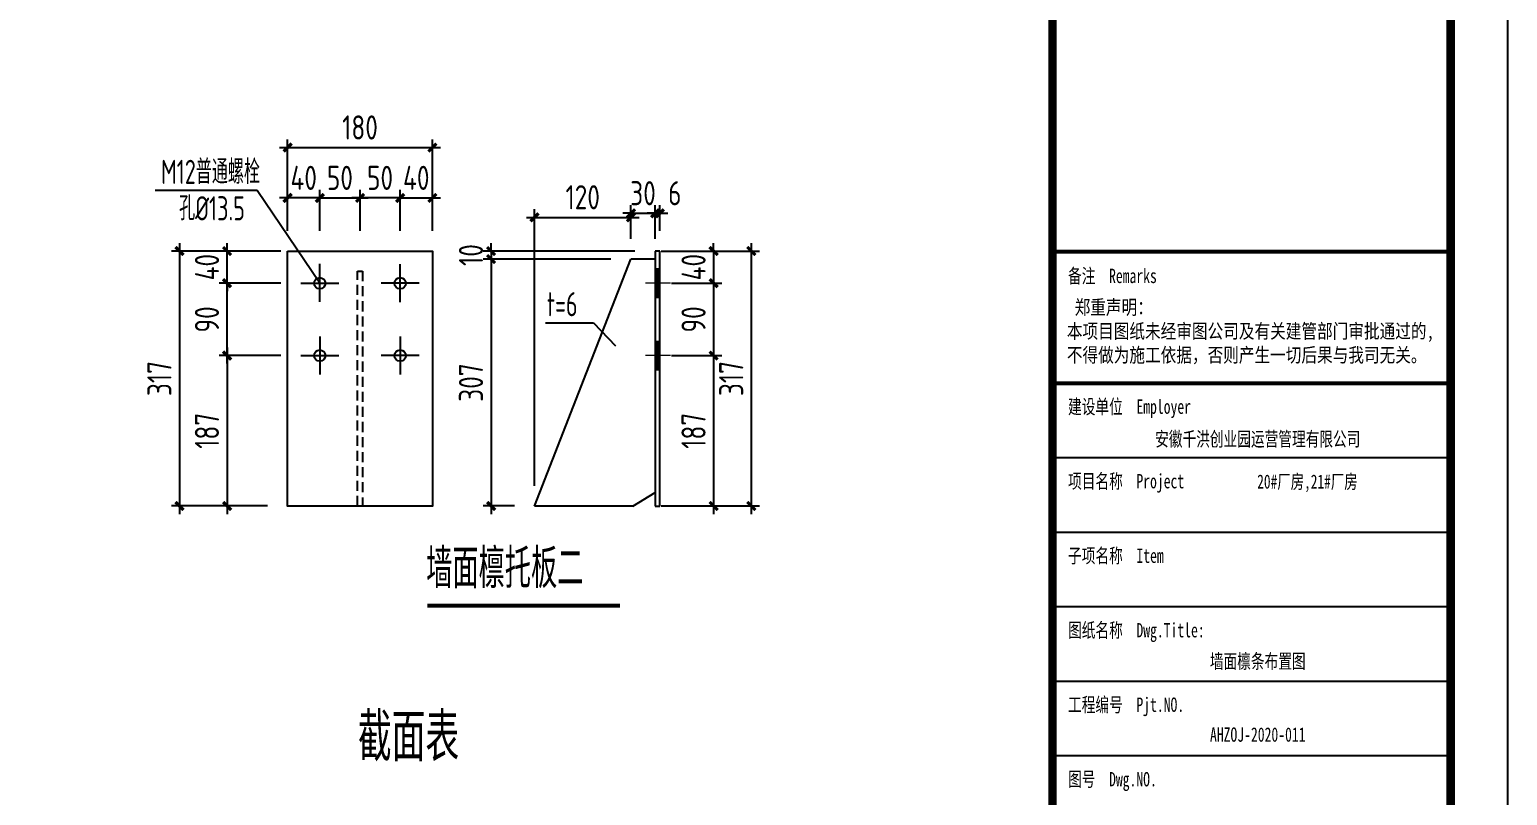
# Model space of a CAD drawing. Extents: x 180850 to 1400258, y 48356 to 327067.
# Drawn here: x 1153183 to 1189933, y 159336 to 178382 of the extents above; entities that cross this region are included whole.
import ezdxf
from ezdxf.enums import TextEntityAlignment as Align

# ---------------------------------------------------------------- set-up
doc = ezdxf.new("R2010")
doc.units = 0
doc.header["$LTSCALE"] = 1000
doc.linetypes.add('DASHED', pattern=[0.75, 0.5, -0.25])
for name, color, linetype in [('AXIS', 3, 'Continuous'), ('PUB_TEXT', 7, 'Continuous'), ('PUB_TITLE', 4, 'Continuous'), ('PZ', 202, 'Continuous'), ('TEXT', 7, 'Continuous'), ('板', 243, 'Continuous'), ('框线', 252, 'Continuous')]:
    doc.layers.add(name, color=color, linetype=linetype)
doc.layers.add('螺栓', color=15, linetype='Continuous', lineweight=18)
doc.styles.add('_gyy_title_ST', font='', dxfattribs={"width": 0.8})
doc.styles.add('TSSD_Dimension', font='Tssdeng.shx', dxfattribs={"width": 0.8, "bigfont": 'hztxt.shx'})
doc.styles.add('TSSD_Norm', font='tssdeng.shx', dxfattribs={"bigfont": 'hztxt.shx'})
doc.styles.add('标准字体', font='tssdeng.shx', dxfattribs={"width": 0.7, "bigfont": 'tssdchn.shx'})
doc.styles.get('_gyy_title_ST').set_extended_font_data('SimSun')
doc.dimstyles.new('TSSD_20_200', dxfattribs={"dimtxt": 600, "dimasz": 200, "dimexe": 200, "dimexo": 500, "dimgap": 200, "dimtad": 1, "dimdec": 0, "dimlfac": 0.05, "dimzin": 0, "dimdsep": 46, "dimtxsty": 'TSSD_Dimension', "dimblk": 'ARCHTICK', "dimblk1": 'ARCHTICK', "dimblk2": 'ARCHTICK', "dimcen": 0, "dimdle": 200, "dimclrt": 7, "dimadec": 0, "dimazin": 0, "dimtfac": 1, "dimtdec": 0, "dimtix": 1, "dimtmove": 2, "dimatfit": 3, "dimfxl": 1, "dimtolj": 1, "dimtzin": 0, "dimarcsym": 0})

# ---------------------------------------------------------------- blocks, each defined once
blk = doc.blocks.new('_ArchTick')
at = {"color": 0, "linetype": 'ByBlock', "const_width": 0.4}
blk.add_lwpolyline([(-0.5, -0.5), (0.5, 0.5)], dxfattribs=at)
blk = doc.blocks.new('*D578')
at = {"layer": 'AXIS', "color": 0, "linetype": 'ByBlock', "lineweight": -2, "transparency": 16777216}
for p, q in [((1159428, 170274), (1157894, 170274)), ((1158094, 170474), (1158094, 166334)), ((1159100, 166534), (1157894, 166534))]:
    blk.add_line(p, q, dxfattribs=at)
at = {"layer": 'Defpoints', "color": 0, "linetype": 'ByBlock', "transparency": 16777216}
for p in [(1159928, 170274), (1158094, 166534), (1159600, 166534)]:
    blk.add_point(p, dxfattribs=at)
at = {"layer": 'AXIS', "color": 0, "linetype": 'ByBlock', "lineweight": -2, "transparency": 16777216, "xscale": 200, "yscale": 200, "zscale": 200}
for p, rotation in [((1158094, 170274), 90), ((1158094, 166534), 270)]:
    blk.add_blockref('_ArchTick', p, dxfattribs=dict(at, rotation=rotation))
at = {"layer": 'AXIS', "color": 7, "linetype": 'ByBlock', "transparency": 16777216, "insert": (1157594, 168404), "char_height": 600, "attachment_point": 5, "rotation": 90, "style": 'TSSD_Dimension'}
blk.add_mtext('\\A1;187', dxfattribs=at)
blk = doc.blocks.new('*D579')
at = {"layer": 'AXIS', "color": 0, "linetype": 'ByBlock', "lineweight": -2, "transparency": 16777216}
for p, q in [((1159428, 172074), (1157894, 172074)), ((1158094, 170074), (1158094, 172274)), ((1159428, 170274), (1157894, 170274))]:
    blk.add_line(p, q, dxfattribs=at)
at = {"layer": 'Defpoints', "color": 0, "linetype": 'ByBlock', "transparency": 16777216}
for p in [(1158094, 172074), (1159928, 172074), (1159928, 170274)]:
    blk.add_point(p, dxfattribs=at)
at = {"layer": 'AXIS', "color": 0, "linetype": 'ByBlock', "lineweight": -2, "transparency": 16777216, "xscale": 200, "yscale": 200, "zscale": 200}
for p, rotation in [((1158094, 172074), 90), ((1158094, 170274), 270)]:
    blk.add_blockref('_ArchTick', p, dxfattribs=dict(at, rotation=rotation))
at = {"layer": 'AXIS', "color": 7, "linetype": 'ByBlock', "transparency": 16777216, "insert": (1157594, 171174), "char_height": 600, "attachment_point": 5, "rotation": 90, "style": 'TSSD_Dimension'}
blk.add_mtext('\\A1;90', dxfattribs=at)
blk = doc.blocks.new('*D513')
at = {"layer": 'AXIS', "color": 0, "linetype": 'ByBlock', "lineweight": -2, "transparency": 16777216}
for p, q in [((1161400, 173374), (1161400, 174394)), ((1162398, 173374), (1162398, 174394)), ((1161400, 174194), (1161200, 174194)), ((1162398, 174194), (1161400, 174194)), ((1162398, 174194), (1162598, 174194))]:
    blk.add_line(p, q, dxfattribs=at)
at = {"layer": 'Defpoints', "color": 0, "linetype": 'ByBlock', "transparency": 16777216}
for p in [(1161400, 174194), (1161400, 172874), (1162398, 172874)]:
    blk.add_point(p, dxfattribs=at)
at = {"layer": 'AXIS', "color": 0, "linetype": 'ByBlock', "lineweight": -2, "transparency": 16777216, "xscale": 200, "yscale": 200, "zscale": 200}
blk.add_blockref('_ArchTick', (1161400, 174194), dxfattribs=at)
at = {"layer": 'AXIS', "color": 0, "linetype": 'ByBlock', "lineweight": -2, "transparency": 16777216, "xscale": 200, "yscale": 200, "zscale": 200, "rotation": 180}
blk.add_blockref('_ArchTick', (1162398, 174194), dxfattribs=at)
at = {"layer": 'AXIS', "color": 7, "linetype": 'ByBlock', "transparency": 16777216, "insert": (1161899, 174694), "char_height": 600, "attachment_point": 5, "style": 'TSSD_Dimension'}
blk.add_mtext('\\A1;50', dxfattribs=at)
blk = doc.blocks.new('*D514')
at = {"layer": 'AXIS', "color": 0, "linetype": 'ByBlock', "lineweight": -2, "transparency": 16777216}
for p, q in [((1160400, 173374), (1160400, 174394)), ((1161400, 173374), (1161400, 174394)), ((1160400, 174194), (1160200, 174194)), ((1160400, 174194), (1161400, 174194)), ((1161400, 174194), (1161600, 174194))]:
    blk.add_line(p, q, dxfattribs=at)
at = {"layer": 'Defpoints', "color": 0, "linetype": 'ByBlock', "transparency": 16777216}
for p in [(1161400, 174194), (1160400, 172874), (1161400, 172874)]:
    blk.add_point(p, dxfattribs=at)
at = {"layer": 'AXIS', "color": 0, "linetype": 'ByBlock', "lineweight": -2, "transparency": 16777216, "xscale": 200, "yscale": 200, "zscale": 200}
blk.add_blockref('_ArchTick', (1160400, 174194), dxfattribs=at)
at = {"layer": 'AXIS', "color": 0, "linetype": 'ByBlock', "lineweight": -2, "transparency": 16777216, "xscale": 200, "yscale": 200, "zscale": 200, "rotation": 180}
blk.add_blockref('_ArchTick', (1161400, 174194), dxfattribs=at)
at = {"layer": 'AXIS', "color": 7, "linetype": 'ByBlock', "transparency": 16777216, "insert": (1160900, 174694), "char_height": 600, "attachment_point": 5, "style": 'TSSD_Dimension'}
blk.add_mtext('\\A1;50', dxfattribs=at)
blk = doc.blocks.new('*D515')
at = {"layer": 'AXIS', "color": 0, "linetype": 'ByBlock', "lineweight": -2, "transparency": 16777216}
for p, q in [((1159600, 173374), (1159600, 174394)), ((1160400, 173374), (1160400, 174394)), ((1159600, 174194), (1159400, 174194)), ((1160400, 174194), (1159600, 174194)), ((1160400, 174194), (1160600, 174194))]:
    blk.add_line(p, q, dxfattribs=at)
at = {"layer": 'Defpoints', "color": 0, "linetype": 'ByBlock', "transparency": 16777216}
for p in [(1159600, 174194), (1159600, 172874), (1160400, 172874)]:
    blk.add_point(p, dxfattribs=at)
at = {"layer": 'AXIS', "color": 0, "linetype": 'ByBlock', "lineweight": -2, "transparency": 16777216, "xscale": 200, "yscale": 200, "zscale": 200}
blk.add_blockref('_ArchTick', (1159600, 174194), dxfattribs=at)
at = {"layer": 'AXIS', "color": 0, "linetype": 'ByBlock', "lineweight": -2, "transparency": 16777216, "xscale": 200, "yscale": 200, "zscale": 200, "rotation": 180}
blk.add_blockref('_ArchTick', (1160400, 174194), dxfattribs=at)
at = {"layer": 'AXIS', "color": 7, "linetype": 'ByBlock', "transparency": 16777216, "insert": (1160000, 174694), "char_height": 600, "attachment_point": 5, "style": 'TSSD_Dimension'}
blk.add_mtext('\\A1;40', dxfattribs=at)
blk = doc.blocks.new('*D516')
at = {"layer": 'AXIS', "color": 0, "linetype": 'ByBlock', "lineweight": -2, "transparency": 16777216}
for p, q in [((1162399, 173374), (1162399, 174394)), ((1163200, 173374), (1163200, 174394)), ((1162399, 174194), (1162199, 174194)), ((1162399, 174194), (1163200, 174194)), ((1163200, 174194), (1163400, 174194))]:
    blk.add_line(p, q, dxfattribs=at)
at = {"layer": 'Defpoints', "color": 0, "linetype": 'ByBlock', "transparency": 16777216}
for p in [(1163200, 174194), (1162399, 172874), (1163200, 172874)]:
    blk.add_point(p, dxfattribs=at)
at = {"layer": 'AXIS', "color": 0, "linetype": 'ByBlock', "lineweight": -2, "transparency": 16777216, "xscale": 200, "yscale": 200, "zscale": 200}
blk.add_blockref('_ArchTick', (1162399, 174194), dxfattribs=at)
at = {"layer": 'AXIS', "color": 0, "linetype": 'ByBlock', "lineweight": -2, "transparency": 16777216, "xscale": 200, "yscale": 200, "zscale": 200, "rotation": 180}
blk.add_blockref('_ArchTick', (1163200, 174194), dxfattribs=at)
at = {"layer": 'AXIS', "color": 7, "linetype": 'ByBlock', "transparency": 16777216, "insert": (1162799, 174694), "char_height": 600, "attachment_point": 5, "style": 'TSSD_Dimension'}
blk.add_mtext('\\A1;40', dxfattribs=at)
blk = doc.blocks.new('*D517')
at = {"layer": 'AXIS', "color": 0, "linetype": 'ByBlock', "lineweight": -2, "transparency": 16777216}
for p, q in [((1159400, 175447), (1163400, 175447)), ((1159600, 173374), (1159600, 175647)), ((1163200, 173374), (1163200, 175647))]:
    blk.add_line(p, q, dxfattribs=at)
at = {"layer": 'Defpoints', "color": 0, "linetype": 'ByBlock', "transparency": 16777216}
for p in [(1163200, 175447), (1159600, 172874), (1163200, 172874)]:
    blk.add_point(p, dxfattribs=at)
at = {"layer": 'AXIS', "color": 0, "linetype": 'ByBlock', "lineweight": -2, "transparency": 16777216, "xscale": 200, "yscale": 200, "zscale": 200, "rotation": 180}
blk.add_blockref('_ArchTick', (1159600, 175447), dxfattribs=at)
at = {"layer": 'AXIS', "color": 0, "linetype": 'ByBlock', "lineweight": -2, "transparency": 16777216, "xscale": 200, "yscale": 200, "zscale": 200}
blk.add_blockref('_ArchTick', (1163200, 175447), dxfattribs=at)
at = {"layer": 'AXIS', "color": 7, "linetype": 'ByBlock', "transparency": 16777216, "insert": (1161400, 175947), "char_height": 600, "attachment_point": 5, "style": 'TSSD_Dimension'}
blk.add_mtext('\\A1;180', dxfattribs=at)
blk = doc.blocks.new('*D518')
at = {"layer": 'AXIS', "color": 0, "linetype": 'ByBlock', "lineweight": -2, "transparency": 16777216}
for p, q in [((1159100, 172874), (1156711, 172874)), ((1156911, 173074), (1156911, 166334)), ((1159100, 166534), (1156711, 166534))]:
    blk.add_line(p, q, dxfattribs=at)
at = {"layer": 'Defpoints', "color": 0, "linetype": 'ByBlock', "transparency": 16777216}
for p in [(1159600, 172874), (1156911, 166534), (1159600, 166534)]:
    blk.add_point(p, dxfattribs=at)
at = {"layer": 'AXIS', "color": 0, "linetype": 'ByBlock', "lineweight": -2, "transparency": 16777216, "xscale": 200, "yscale": 200, "zscale": 200}
for p, rotation in [((1156911, 172874), 90), ((1156911, 166534), 270)]:
    blk.add_blockref('_ArchTick', p, dxfattribs=dict(at, rotation=rotation))
at = {"layer": 'AXIS', "color": 7, "linetype": 'ByBlock', "transparency": 16777216, "insert": (1156411, 169704), "char_height": 600, "attachment_point": 5, "rotation": 90, "style": 'TSSD_Dimension'}
blk.add_mtext('\\A1;317', dxfattribs=at)
blk = doc.blocks.new('*D580')
at = {"layer": 'AXIS', "color": 0, "linetype": 'ByBlock', "lineweight": -2, "transparency": 16777216}
for p, q in [((1159428, 172874), (1157894, 172874)), ((1158094, 172874), (1158094, 173074)), ((1158094, 172074), (1158094, 172874)), ((1159428, 172074), (1157894, 172074)), ((1158094, 172074), (1158094, 171874))]:
    blk.add_line(p, q, dxfattribs=at)
at = {"layer": 'Defpoints', "color": 0, "linetype": 'ByBlock', "transparency": 16777216}
for p in [(1158094, 172874), (1159928, 172874), (1159928, 172074)]:
    blk.add_point(p, dxfattribs=at)
at = {"layer": 'AXIS', "color": 0, "linetype": 'ByBlock', "lineweight": -2, "transparency": 16777216, "xscale": 200, "yscale": 200, "zscale": 200}
for p, rotation in [((1158094, 172874), 270), ((1158094, 172074), 90)]:
    blk.add_blockref('_ArchTick', p, dxfattribs=dict(at, rotation=rotation))
at = {"layer": 'AXIS', "color": 7, "linetype": 'ByBlock', "transparency": 16777216, "insert": (1157594, 172474), "char_height": 600, "attachment_point": 5, "rotation": 90, "style": 'TSSD_Dimension'}
blk.add_mtext('\\A1;40', dxfattribs=at)
blk = doc.blocks.new('*D519')
at = {"layer": 'AXIS', "color": 0, "linetype": 'ByBlock', "lineweight": -2, "transparency": 16777216}
for p, q in [((1168885, 172874), (1171331, 172874)), ((1171131, 173074), (1171131, 166334)), ((1168885, 166534), (1171331, 166534))]:
    blk.add_line(p, q, dxfattribs=at)
at = {"layer": 'Defpoints', "color": 0, "linetype": 'ByBlock', "transparency": 16777216}
for p in [(1168385, 172874), (1168385, 166534), (1171131, 166534)]:
    blk.add_point(p, dxfattribs=at)
at = {"layer": 'AXIS', "color": 0, "linetype": 'ByBlock', "lineweight": -2, "transparency": 16777216, "xscale": 200, "yscale": 200, "zscale": 200}
for p, rotation in [((1171131, 172874), 90), ((1171131, 166534), 270)]:
    blk.add_blockref('_ArchTick', p, dxfattribs=dict(at, rotation=rotation))
at = {"layer": 'AXIS', "color": 7, "linetype": 'ByBlock', "transparency": 16777216, "insert": (1170631, 169704), "char_height": 600, "attachment_point": 5, "rotation": 90, "style": 'TSSD_Dimension'}
blk.add_mtext('\\A1;317', dxfattribs=at)
blk = doc.blocks.new('*D520')
at = {"layer": 'AXIS', "color": 0, "linetype": 'ByBlock', "lineweight": -2, "transparency": 16777216}
for p, q in [((1168138, 173174), (1168138, 174012)), ((1168738, 173174), (1168738, 174012)), ((1168138, 173812), (1167938, 173812)), ((1168138, 173812), (1168738, 173812)), ((1168738, 173812), (1168938, 173812))]:
    blk.add_line(p, q, dxfattribs=at)
at = {"layer": 'Defpoints', "color": 0, "linetype": 'ByBlock', "transparency": 16777216}
for p in [(1168738, 173812), (1168138, 172674), (1168738, 172674)]:
    blk.add_point(p, dxfattribs=at)
at = {"layer": 'AXIS', "color": 0, "linetype": 'ByBlock', "lineweight": -2, "transparency": 16777216, "xscale": 200, "yscale": 200, "zscale": 200}
blk.add_blockref('_ArchTick', (1168138, 173812), dxfattribs=at)
at = {"layer": 'AXIS', "color": 0, "linetype": 'ByBlock', "lineweight": -2, "transparency": 16777216, "xscale": 200, "yscale": 200, "zscale": 200, "rotation": 180}
blk.add_blockref('_ArchTick', (1168738, 173812), dxfattribs=at)
at = {"layer": 'AXIS', "color": 7, "linetype": 'ByBlock', "transparency": 16777216, "insert": (1168438, 174312), "char_height": 600, "attachment_point": 5, "style": 'TSSD_Dimension'}
blk.add_mtext('\\A1;30', dxfattribs=at)
blk = doc.blocks.new('*D521')
at = {"layer": 'AXIS', "color": 0, "linetype": 'ByBlock', "lineweight": -2, "transparency": 16777216}
for p, q in [((1169147, 170274), (1170394, 170274)), ((1170194, 170474), (1170194, 166334)), ((1168885, 166534), (1170394, 166534))]:
    blk.add_line(p, q, dxfattribs=at)
at = {"layer": 'Defpoints', "color": 0, "linetype": 'ByBlock', "transparency": 16777216}
for p in [(1168647, 170274), (1168385, 166534), (1170194, 166534)]:
    blk.add_point(p, dxfattribs=at)
at = {"layer": 'AXIS', "color": 0, "linetype": 'ByBlock', "lineweight": -2, "transparency": 16777216, "xscale": 200, "yscale": 200, "zscale": 200}
for p, rotation in [((1170194, 170274), 90), ((1170194, 166534), 270)]:
    blk.add_blockref('_ArchTick', p, dxfattribs=dict(at, rotation=rotation))
at = {"layer": 'AXIS', "color": 7, "linetype": 'ByBlock', "transparency": 16777216, "insert": (1169694, 168404), "char_height": 600, "attachment_point": 5, "rotation": 90, "style": 'TSSD_Dimension'}
blk.add_mtext('\\A1;187', dxfattribs=at)
blk = doc.blocks.new('*D522')
at = {"layer": 'AXIS', "color": 0, "linetype": 'ByBlock', "lineweight": -2, "transparency": 16777216}
for p, q in [((1169147, 172074), (1170394, 172074)), ((1170194, 172274), (1170194, 170074)), ((1169147, 170274), (1170394, 170274))]:
    blk.add_line(p, q, dxfattribs=at)
at = {"layer": 'Defpoints', "color": 0, "linetype": 'ByBlock', "transparency": 16777216}
for p in [(1168647, 172074), (1168647, 170274), (1170194, 170274)]:
    blk.add_point(p, dxfattribs=at)
at = {"layer": 'AXIS', "color": 0, "linetype": 'ByBlock', "lineweight": -2, "transparency": 16777216, "xscale": 200, "yscale": 200, "zscale": 200}
for p, rotation in [((1170194, 172074), 90), ((1170194, 170274), 270)]:
    blk.add_blockref('_ArchTick', p, dxfattribs=dict(at, rotation=rotation))
at = {"layer": 'AXIS', "color": 7, "linetype": 'ByBlock', "transparency": 16777216, "insert": (1169694, 171174), "char_height": 600, "attachment_point": 5, "rotation": 90, "style": 'TSSD_Dimension'}
blk.add_mtext('\\A1;90', dxfattribs=at)
blk = doc.blocks.new('*D523')
at = {"layer": 'AXIS', "color": 0, "linetype": 'ByBlock', "lineweight": -2, "transparency": 16777216}
for p, q in [((1168885, 172874), (1170394, 172874)), ((1170194, 172874), (1170194, 173074)), ((1170194, 172874), (1170194, 172074)), ((1169147, 172074), (1170394, 172074)), ((1170194, 172074), (1170194, 171874))]:
    blk.add_line(p, q, dxfattribs=at)
at = {"layer": 'Defpoints', "color": 0, "linetype": 'ByBlock', "transparency": 16777216}
for p in [(1168385, 172874), (1168647, 172074), (1170194, 172074)]:
    blk.add_point(p, dxfattribs=at)
at = {"layer": 'AXIS', "color": 0, "linetype": 'ByBlock', "lineweight": -2, "transparency": 16777216, "xscale": 200, "yscale": 200, "zscale": 200}
for p, rotation in [((1170194, 172874), 270), ((1170194, 172074), 90)]:
    blk.add_blockref('_ArchTick', p, dxfattribs=dict(at, rotation=rotation))
at = {"layer": 'AXIS', "color": 7, "linetype": 'ByBlock', "transparency": 16777216, "insert": (1169694, 172474), "char_height": 600, "attachment_point": 5, "rotation": 90, "style": 'TSSD_Dimension'}
blk.add_mtext('\\A1;40', dxfattribs=at)
blk = doc.blocks.new('*D524')
at = {"layer": 'AXIS', "color": 0, "linetype": 'ByBlock', "lineweight": -2, "transparency": 16777216}
for p, q in [((1164659, 172874), (1164659, 166334)), ((1167638, 172674), (1164459, 172674)), ((1165238, 166534), (1164459, 166534))]:
    blk.add_line(p, q, dxfattribs=at)
at = {"layer": 'Defpoints', "color": 0, "linetype": 'ByBlock', "transparency": 16777216}
for p in [(1168138, 172674), (1164659, 166534), (1165738, 166534)]:
    blk.add_point(p, dxfattribs=at)
at = {"layer": 'AXIS', "color": 0, "linetype": 'ByBlock', "lineweight": -2, "transparency": 16777216, "xscale": 200, "yscale": 200, "zscale": 200}
for p, rotation in [((1164659, 172674), 90), ((1164659, 166534), 270)]:
    blk.add_blockref('_ArchTick', p, dxfattribs=dict(at, rotation=rotation))
at = {"layer": 'AXIS', "color": 7, "linetype": 'ByBlock', "transparency": 16777216, "insert": (1164159, 169604), "char_height": 600, "attachment_point": 5, "rotation": 90, "style": 'TSSD_Dimension'}
blk.add_mtext('\\A1;307', dxfattribs=at)
blk = doc.blocks.new('*D525')
at = {"layer": 'AXIS', "color": 0, "linetype": 'ByBlock', "lineweight": -2, "transparency": 16777216}
for p, q in [((1168238, 172874), (1164459, 172874)), ((1164659, 172874), (1164659, 173074)), ((1164659, 172874), (1164659, 172674)), ((1167638, 172674), (1164459, 172674)), ((1164659, 172674), (1164659, 172474))]:
    blk.add_line(p, q, dxfattribs=at)
at = {"layer": 'Defpoints', "color": 0, "linetype": 'ByBlock', "transparency": 16777216}
for p in [(1168738, 172874), (1164659, 172674), (1168138, 172674)]:
    blk.add_point(p, dxfattribs=at)
at = {"layer": 'AXIS', "color": 0, "linetype": 'ByBlock', "lineweight": -2, "transparency": 16777216, "xscale": 200, "yscale": 200, "zscale": 200}
for p, rotation in [((1164659, 172874), 270), ((1164659, 172674), 90)]:
    blk.add_blockref('_ArchTick', p, dxfattribs=dict(at, rotation=rotation))
at = {"layer": 'AXIS', "color": 7, "linetype": 'ByBlock', "transparency": 16777216, "insert": (1164159, 172774), "char_height": 600, "attachment_point": 5, "rotation": 90, "style": 'TSSD_Dimension'}
blk.add_mtext('\\A1;10', dxfattribs=at)
blk = doc.blocks.new('*D526')
at = {"layer": 'AXIS', "color": 0, "linetype": 'ByBlock', "lineweight": -2, "transparency": 16777216}
for p, q in [((1168738, 173374), (1168738, 174012)), ((1168858, 173374), (1168858, 174012)), ((1168738, 173812), (1168538, 173812)), ((1168738, 173812), (1168858, 173812)), ((1168858, 173812), (1169058, 173812))]:
    blk.add_line(p, q, dxfattribs=at)
at = {"layer": 'Defpoints', "color": 0, "linetype": 'ByBlock', "transparency": 16777216}
for p in [(1168858, 173812), (1168738, 172874), (1168858, 172874)]:
    blk.add_point(p, dxfattribs=at)
at = {"layer": 'AXIS', "color": 0, "linetype": 'ByBlock', "lineweight": -2, "transparency": 16777216, "xscale": 200, "yscale": 200, "zscale": 200}
blk.add_blockref('_ArchTick', (1168738, 173812), dxfattribs=at)
at = {"layer": 'AXIS', "color": 0, "linetype": 'ByBlock', "lineweight": -2, "transparency": 16777216, "xscale": 200, "yscale": 200, "zscale": 200, "rotation": 180}
blk.add_blockref('_ArchTick', (1168858, 173812), dxfattribs=at)
at = {"layer": 'AXIS', "color": 7, "linetype": 'ByBlock', "transparency": 16777216, "insert": (1169228, 174312), "char_height": 600, "attachment_point": 5, "style": 'TSSD_Dimension'}
blk.add_mtext('\\A1;6', dxfattribs=at)
blk = doc.blocks.new('*D527')
at = {"layer": 'AXIS', "color": 0, "linetype": 'ByBlock', "lineweight": -2, "transparency": 16777216}
for p, q in [((1165738, 167034), (1165738, 173912)), ((1168138, 173174), (1168138, 173912)), ((1165538, 173712), (1168338, 173712))]:
    blk.add_line(p, q, dxfattribs=at)
at = {"layer": 'Defpoints', "color": 0, "linetype": 'ByBlock', "transparency": 16777216}
for p in [(1168138, 173712), (1168138, 172674), (1165738, 166534)]:
    blk.add_point(p, dxfattribs=at)
at = {"layer": 'AXIS', "color": 0, "linetype": 'ByBlock', "lineweight": -2, "transparency": 16777216, "xscale": 200, "yscale": 200, "zscale": 200, "rotation": 180}
blk.add_blockref('_ArchTick', (1165738, 173712), dxfattribs=at)
at = {"layer": 'AXIS', "color": 0, "linetype": 'ByBlock', "lineweight": -2, "transparency": 16777216, "xscale": 200, "yscale": 200, "zscale": 200}
blk.add_blockref('_ArchTick', (1168138, 173712), dxfattribs=at)
at = {"layer": 'AXIS', "color": 7, "linetype": 'ByBlock', "transparency": 16777216, "insert": (1166938, 174212), "char_height": 600, "attachment_point": 5, "style": 'TSSD_Dimension'}
blk.add_mtext('\\A1;120', dxfattribs=at)

msp = doc.modelspace()

# ---------------------------------------------------------------- linework, layer by layer
at = {"color": 3, "const_width": 100, "elevation": 0}
msp.add_lwpolyline([(1163075.41, 164051.38), (1167868.12, 164051.38)], dxfattribs=at)
at = {"layer": 'AXIS', "linetype": 'ByBlock'}
for p, q in [((1158842.66, 174379.72), (1156303.72, 174379.72)), ((1160399.89, 172073.65), (1158842.66, 174379.72)), ((1166016.46, 171089.89), (1167208.28, 171089.89)), ((1167208.28, 171089.89), (1167749.86, 170513.6))]:
    msp.add_line(p, q, dxfattribs=at)
at = {"layer": 'PUB_TITLE'}
for p, q in [((1188623.63, 172859.83), (1178646.15, 172859.83)), ((1188623.63, 167728.55), (1178646.15, 167728.55)), ((1188623.63, 165875.59), (1178646.15, 165875.59)), ((1188623.63, 164022.63), (1178646.15, 164022.63)), ((1188623.63, 162169.67), (1178646.15, 162169.67)), ((1188623.63, 160316.71), (1178646.15, 160316.71))]:
    msp.add_line(p, q, dxfattribs=at)
msp.add_lwpolyline([(1041333.16, 220381.89), (1189933.16, 220381.89), (1189933.16, 136381.97), (1041333.16, 136381.97)], close=True, dxfattribs=at)
at = {"layer": 'PUB_TITLE', "const_width": 212.12}
for points in [[(1044868.51, 137796.11), (1044868.51, 218967.75), (1188519.02, 218967.75), (1188519.02, 137796.11)], [(1178620.04, 218967.75), (1188519.02, 218967.75), (1188519.02, 137796.11), (1178620.04, 137796.11)]]:
    msp.add_lwpolyline(points, close=True, dxfattribs=at)
at = {"layer": 'PUB_TITLE', "const_width": 99.77}
for points in [[(1178646.15, 172859.83), (1188623.63, 172859.83)], [(1178646.15, 169581.51), (1188623.63, 169581.51)]]:
    msp.add_lwpolyline(points, dxfattribs=at)
at = {"layer": 'PZ'}
for p, q in [((1168858.35, 172873.58), (1168738.35, 172873.58)), ((1168738.35, 172873.58), (1168738.35, 166533.58)), ((1168858.35, 166533.58), (1168858.35, 172873.58)), ((1165738.35, 166533.58), (1168138.35, 172673.58)), ((1168738.35, 172673.58), (1168138.35, 172673.58)), ((1168184.51, 166533.58), (1168738.35, 166867.74)), ((1168184.51, 166533.58), (1165738.35, 166533.58)), ((1168738.35, 166533.58), (1168858.35, 166533.58))]:
    msp.add_line(p, q, dxfattribs=at)
for centre in [(1160399.89, 172073.65), (1162398.42, 172073.58), (1160399.89, 170273.65), (1162398.42, 170273.58)]:
    msp.add_circle(centre, 140, dxfattribs=at)
at = {"layer": '板', "linetype": 'DASHED', "ltscale": 0.5}
for p, q in [((1161339.53, 166533.58), (1161339.53, 172373.58)), ((1161339.53, 172373.58), (1161459.53, 172373.58)), ((1161459.53, 172373.58), (1161459.53, 166533.58)), ((1161459.53, 166533.58), (1161339.53, 166533.58))]:
    msp.add_line(p, q, dxfattribs=at)
at = {"layer": '板', "ltscale": 0.5, "elevation": 0}
msp.add_lwpolyline([(1159599.53, 172873.58), (1163199.53, 172873.58), (1163199.53, 166533.58), (1159599.53, 166533.58)], close=True, dxfattribs=at)
at = {"layer": '框线'}
for p, q in [((1160399.89, 171610.11), (1160399.89, 172554.38)), ((1162398.42, 171601.44), (1162398.42, 172545.71)), ((1159927.76, 172073.65), (1160872.03, 172073.65)), ((1162870.55, 172073.58), (1161926.28, 172073.58)), ((1160399.89, 170745.78), (1160399.89, 169801.51)), ((1162398.42, 170745.71), (1162398.42, 169801.44)), ((1159927.76, 170273.65), (1160872.03, 170273.65)), ((1162870.55, 170273.58), (1161926.28, 170273.58))]:
    msp.add_line(p, q, dxfattribs=at)
at = {"layer": '螺栓'}
for p, q in [((1169120.53, 172073.58), (1168500.92, 172073.58)), ((1169120.53, 170273.58), (1168500.92, 170273.58))]:
    msp.add_line(p, q, dxfattribs=at)
at = {"layer": '螺栓', "const_width": 750, "elevation": 0}
for points in [[(1168738.35, 172073.58), (1168858.35, 172073.58)], [(1168738.35, 170273.58), (1168858.35, 170273.58)]]:
    msp.add_lwpolyline(points, dxfattribs=at)

# ---------------------------------------------------------------- texts
at = {"style": '标准字体', "width": 0.7}
msp.add_text('墙面檩托板二', height=980, dxfattribs=at).set_placement((1163045.06, 164489.95))
at = {"layer": 'AXIS', "linetype": 'ByBlock', "style": '标准字体', "width": 0.7}
msp.add_text('t=6', height=600, dxfattribs=at).set_placement((1166045.85, 171252.57))
at = {"layer": 'PUB_TEXT', "style": '标准字体', "width": 0.7}
for s, p in [('M12普通螺栓', (1156451.72, 174543.72)), ('孔%%c13.5', (1156900.7, 173636.83))]:
    msp.add_text(s, height=600, dxfattribs=at).set_placement(p)
at = {"layer": 'PUB_TITLE', "style": '_gyy_title_ST', "width": 0.7}
for s, height, p in [('备注  Remarks', 356.3382, (1179006.83, 172078.36)), ('建设单位  Employer', 356.3382, (1179006.83, 168826.07)), ('项目名称  Project', 356.3382, (1179006.83, 166973.11)), ('子项名称  Item', 356.338, (1179006.83, 165120.15)), ('图纸名称  Dwg.Title:', 356.3382, (1179006.83, 163267.19)), ('工程编号  Pjt.NO.', 356.3382, (1179006.83, 161414.23)), ('图号  Dwg.NO.', 356.3382, (1179006.83, 159561.27))]:
    msp.add_text(s, height=height, dxfattribs=at).set_placement(p)
at = {"layer": 'PUB_TITLE', "color": 2, "style": '_gyy_title_ST', "width": 0.7}
msp.add_text('安徽千洪创业园运营管理有限公司', height=356.3382, dxfattribs=at).set_placement((1183724.63, 168021.53), align=Align.CENTER)
msp.add_text('20#厂房,21#厂房', height=349.1756, dxfattribs=at).set_placement((1184959.58, 167121.81), align=Align.MIDDLE)
at = {"layer": 'PUB_TITLE', "color": 6, "style": '_gyy_title_ST', "width": 0.7}
for s, height, p in [('墙面檩条布置图', 356.338, (1183724.63, 162495.55)), ('AHZOJ-2020-011', 356.3382, (1183724.63, 160671.89))]:
    msp.add_text(s, height=height, dxfattribs=at).set_placement(p, align=Align.CENTER)
at = {"layer": 'PUB_TITLE', "insert": (1178977.04, 171654.81), "char_height": 356.3382, "width": 11402.833, "attachment_point": 1, "style": '_gyy_title_ST'}
msp.add_mtext(' 郑重声明：\\P本项目图纸未经审图公司及有关建管部门审批通过的,\\P不得做为施工依据，否则产生一切后果与我司无关。', dxfattribs=at)
at = {"layer": 'TEXT', "style": 'TSSD_Norm', "width": 0.7}
msp.add_text('截面表', height=1199.997, dxfattribs=at).set_placement((1162605.23, 159823.61), align=Align.BOTTOM_CENTER)

# ---------------------------------------------------------------- dimensions: what is measured, and where the dimension line sits
at = {"layer": 'AXIS', "linetype": 'ByBlock'}
for base, p1, p2, picture, middle in [((1163199.53, 175446.82), (1159599.53, 172873.58), (1163199.53, 172873.58), '*D517', (1161399.53, 175946.82)), ((1163199.53, 174193.74), (1162399.17, 172873.58), (1163199.53, 172873.58), '*D516', (1162799.35, 174693.74)), ((1168138.35, 173711.58), (1165738.35, 166533.58), (1168138.35, 172673.58), '*D527', (1166938.35, 174211.58)), ((1168738.35, 173811.58), (1168138.35, 172673.58), (1168738.35, 172673.58), '*D520', (1168438.35, 174311.58))]:
    dim = msp.add_linear_dim(base=base, p1=p1, p2=p2, dimstyle='TSSD_20_200', dxfattribs=at)
    dim.commit()
    dim.dimension.update_dxf_attribs({"geometry": picture, "text_midpoint": middle})
for base, p1, p2, angle, picture, middle in [((1159599.53, 174193.74), (1160399.89, 172873.58), (1159599.53, 172873.58), 180, '*D515', (1159999.71, 174693.74)), ((1161399.53, 174193.74), (1160399.89, 172873.58), (1161399.53, 172873.58), 180, '*D514', (1160899.71, 174693.74)), ((1161399.53, 174193.74), (1162398.42, 172873.51), (1161399.53, 172873.51), 180, '*D513', (1161898.97, 174693.74)), ((1164659.46, 172673.58), (1168738.35, 172873.58), (1168138.35, 172673.58), 90, '*D525', (1164159.46, 172773.58)), ((1156910.61, 166533.58), (1159599.53, 172873.58), (1159599.53, 166533.58), 90, '*D518', (1156410.61, 169703.58)), ((1158093.8, 172873.58), (1159927.76, 172073.65), (1159927.76, 172873.58), 90, '*D580', (1157593.8, 172473.61)), ((1164659.46, 166533.58), (1168138.35, 172673.58), (1165738.35, 166533.58), 90, '*D524', (1164159.46, 169603.58)), ((1171131.1, 166533.58), (1168384.51, 172873.58), (1168384.51, 166533.58), 90, '*D519', (1170631.1, 169703.58)), ((1170194.25, 172073.58), (1168384.51, 172873.58), (1168646.69, 172073.58), 90, '*D523', (1169694.25, 172473.58)), ((1158093.8, 172073.65), (1159927.76, 170273.65), (1159927.76, 172073.65), 270, '*D579', (1157593.8, 171173.65)), ((1170194.25, 170273.58), (1168646.69, 172073.58), (1168646.69, 170273.58), 90, '*D522', (1169694.25, 171173.58)), ((1158093.8, 166533.58), (1159927.76, 170273.65), (1159599.53, 166533.58), 270, '*D578', (1157593.8, 168403.61)), ((1170194.25, 166533.58), (1168646.69, 170273.58), (1168384.51, 166533.58), 90, '*D521', (1169694.25, 168403.58))]:
    dim = msp.add_linear_dim(base=base, p1=p1, p2=p2, angle=angle, dimstyle='TSSD_20_200', dxfattribs=at)
    dim.commit()
    dim.dimension.update_dxf_attribs({"geometry": picture, "text_midpoint": middle})
dim = msp.add_linear_dim(base=(1168858.35, 173811.58), p1=(1168738.35, 172873.58), p2=(1168858.35, 172873.58), dimstyle='TSSD_20_200', dxfattribs=at)
dim.commit()
dim.dimension.update_dxf_attribs({"geometry": '*D526', "text_midpoint": (1169228.35, 174311.58), "dimtype": 160})

doc.saveas('drawing.dxf')
